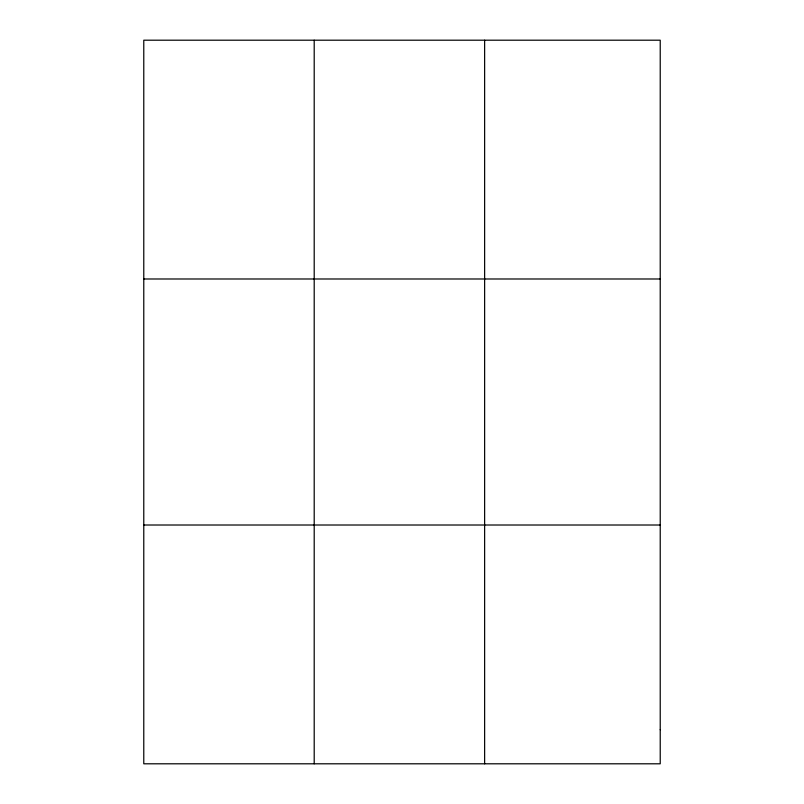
<?xml version="1.0" encoding="UTF-8"?>
<svg xmlns="http://www.w3.org/2000/svg" width="804" height="804" viewBox="0 0 804 804"><rect width="100%" height="100%" fill="white"/><g stroke="black" fill="none" stroke-linecap="round" stroke-linejoin="round"><path stroke-width="1.21" d="M314.203 763.8L314.203 40.2M484.631 763.8L484.631 40.2M143.775 278.988L660.225 278.988M143.775 525.012L660.225 525.012M660.225 729.69L660.225 763.8L143.775 763.8L143.775 40.2L660.225 40.2L660.225 729.69"/></g></svg>
